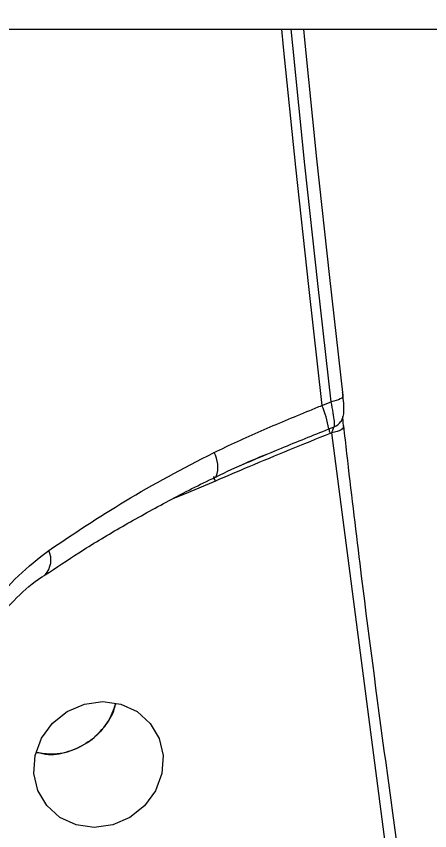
# Model space of a CAD drawing. Header units: millimetres. Extents: x -7720 to 6073, y -7402 to 5433.
# Drawn here: x 1677.7 to 1705.8, y -617.1 to -561.7 of the extents above; entities that cross this region are included whole.
import ezdxf

# ---------------------------------------------------------------- set-up
doc = ezdxf.new("R2010")
doc.units = ezdxf.units.MM
for name, color, linetype in [('DIKOM_ОБЪЕКТ', 7, 'Continuous'), ('DIKOM_РАЗМЕР_ЗОНА', 7, 'Continuous'), ('DIKOM_РАЗМЕР_ОБЪЕКТА', 7, 'Continuous')]:
    doc.layers.add(name, color=color, linetype=linetype)
doc.styles.add('style1', font='arial.ttf', dxfattribs={"width": 0.8})
doc.dimstyles.new('1-50', dxfattribs={"dimtxt": 300, "dimasz": 200, "dimexe": 100, "dimexo": 0, "dimgap": 100, "dimtad": 1, "dimtxsty": 'style1', "dimcen": 200, "dimclrd": 7, "dimclre": 7, "dimclrt": 7, "dimadec": 1, "dimazin": 2, "dimtfac": 1, "dimtmove": 0, "dimatfit": 2, "dimfxl": 0, "dimlwd": 25, "dimlwe": 18, "dimarcsym": 0})

# ---------------------------------------------------------------- blocks, each defined once
blk = doc.blocks.new('*D1')
at = {"layer": 'Defpoints', "color": 0, "transparency": 16777216}
for p in [(-3938.714, 77.288), (4572.676, -275.211), (4572.676, -6577.897)]:
    blk.add_point(p, dxfattribs=at)
at = {"layer": 'DIKOM_РАЗМЕР_ОБЪЕКТА', "color": 7, "lineweight": 18, "transparency": 16777216}
for p, q in [((-3938.714, 77.288), (-3938.714, -6677.897)), ((4572.676, -275.211), (4572.676, -6677.897))]:
    blk.add_line(p, q, dxfattribs=at)
at = {"layer": 'DIKOM_РАЗМЕР_ОБЪЕКТА', "color": 7, "lineweight": 25, "transparency": 16777216}
blk.add_line((-3738.714, -6577.897), (4372.676, -6577.897), dxfattribs=at)
at = {"layer": 'DIKOM_РАЗМЕР_ОБЪЕКТА', "color": 7, "transparency": 16777216}
for points in [[(-3738.714, -6544.563), (-3738.714, -6611.23), (-3938.714, -6577.897)], [(4372.676, -6544.563), (4372.676, -6611.23), (4572.676, -6577.897)]]:
    blk.add_solid(points, dxfattribs=at)
at = {"layer": 'DIKOM_РАЗМЕР_ОБЪЕКТА', "color": 7, "transparency": 16777216, "insert": (316.981, -6324.725), "char_height": 300, "attachment_point": 5, "style": 'style1'}
blk.add_mtext('8500', dxfattribs=at)
blk = doc.blocks.new('*D2')
at = {"layer": 'Defpoints', "color": 0, "transparency": 16777216}
for p in [(-2365.162, 5433.022), (-7269.562, -6016.09), (1800.959, -6016.09)]:
    blk.add_point(p, dxfattribs=at)
at = {"layer": 'DIKOM_РАЗМЕР_ЗОНА', "color": 7, "lineweight": 18, "transparency": 16777216}
for p, q in [((-2365.162, 5433.022), (-7369.562, 5433.022)), ((1800.959, -6016.09), (-7369.562, -6016.09))]:
    blk.add_line(p, q, dxfattribs=at)
at = {"layer": 'DIKOM_РАЗМЕР_ЗОНА', "color": 7, "lineweight": 25, "transparency": 16777216}
blk.add_line((-7269.562, 5233.022), (-7269.562, -5816.09), dxfattribs=at)
at = {"layer": 'DIKOM_РАЗМЕР_ЗОНА', "color": 7, "transparency": 16777216}
for points in [[(-7302.895, 5233.022), (-7236.229, 5233.022), (-7269.562, 5433.022)], [(-7302.895, -5816.09), (-7236.229, -5816.09), (-7269.562, -6016.09)]]:
    blk.add_solid(points, dxfattribs=at)
at = {"layer": 'DIKOM_РАЗМЕР_ЗОНА', "color": 7, "transparency": 16777216, "insert": (-7522.734, -291.534), "char_height": 300, "attachment_point": 5, "rotation": 90, "style": 'style1'}
blk.add_mtext('11500', dxfattribs=at)
blk = doc.blocks.new('*D3')
at = {"layer": 'Defpoints', "color": 0, "transparency": 16777216}
for p in [(-5938.714, -432.437), (6072.676, -1006.937), (6072.676, -7302.437)]:
    blk.add_point(p, dxfattribs=at)
at = {"layer": 'DIKOM_РАЗМЕР_ЗОНА', "color": 7, "lineweight": 18, "transparency": 16777216}
for p, q in [((-5938.714, -432.437), (-5938.714, -7402.437)), ((6072.676, -1006.937), (6072.676, -7402.437))]:
    blk.add_line(p, q, dxfattribs=at)
at = {"layer": 'DIKOM_РАЗМЕР_ЗОНА', "color": 7, "lineweight": 25, "transparency": 16777216}
blk.add_line((-5738.714, -7302.437), (5872.676, -7302.437), dxfattribs=at)
at = {"layer": 'DIKOM_РАЗМЕР_ЗОНА', "color": 7, "transparency": 16777216}
for points in [[(-5738.714, -7269.103), (-5738.714, -7335.77), (-5938.714, -7302.437)], [(5872.676, -7269.103), (5872.676, -7335.77), (6072.676, -7302.437)]]:
    blk.add_solid(points, dxfattribs=at)
at = {"layer": 'DIKOM_РАЗМЕР_ЗОНА', "color": 7, "transparency": 16777216, "insert": (66.981, -7049.265), "char_height": 300, "attachment_point": 5, "style": 'style1'}
blk.add_mtext('12000', dxfattribs=at)

msp = doc.modelspace()

# ---------------------------------------------------------------- linework, layer by layer
at = {"layer": 'DIKOM_ОБЪЕКТ', "color": 7, "linetype": 'Continuous', "lineweight": 15}
for p, q in [((672.848, -562.594), (1872.848, -562.594)), ((1698.472, -588.19), (1699.099, -587.94)), ((1699.804, -589.218), (1699.757, -589.293)), ((1698.937, -589.793), (1699.31, -589.645)), ((1699.934, -589.588), (1699.946, -589.631)), ((1699.146, -590.051), (1699.028, -590.098)), ((1703.905, -626.535), (1699.146, -590.051)), ((1691.226, -593.337), (1689.121, -594.218)), ((1689.121, -594.218), (1688.376, -594.514))]:
    msp.add_line(p, q, dxfattribs=at)
at = {"layer": 'DIKOM_ОБЪЕКТ', "color": 7, "linetype": 'Continuous', "lineweight": 15, "flags": 128}
for points in [[(1695.715, -562.594), (1695.838, -563.832), (1696.676, -571.988), (1697.554, -580.108), (1698.472, -588.19)], [(1699.099, -587.94), (1698.187, -579.898), (1697.314, -571.818), (1696.48, -563.703), (1696.369, -562.594)], [(1697.205, -562.594), (1697.279, -563.329), (1698.111, -571.426), (1698.982, -579.488), (1699.892, -587.512)], [(1699.892, -587.512), (1699.903, -587.569), (1699.877, -587.629), (1699.816, -587.691), (1699.722, -587.751), (1699.598, -587.808), (1699.45, -587.86), (1699.281, -587.904), (1699.099, -587.94)], [(1699.946, -589.631), (1699.946, -589.651), (1699.922, -589.718), (1699.862, -589.785), (1699.769, -589.85), (1699.645, -589.912), (1699.497, -589.967), (1699.328, -590.014), (1699.146, -590.051)], [(1691.226, -593.337), (1691.197, -593.264), (1691.171, -593.198), (1691.15, -593.141), (1691.135, -593.095), (1691.125, -593.061), (1691.121, -593.04), (1691.124, -593.033), (1691.133, -593.04)], [(1687.669, -612.01), (1687.587, -613.228), (1687.155, -614.395), (1686.407, -615.419), (1685.405, -616.215), (1684.231, -616.719), (1682.978, -616.891), (1681.748, -616.716), (1680.642, -616.209), (1679.748, -615.411), (1679.139, -614.385), (1678.865, -613.217), (1678.948, -611.999), (1679.38, -610.831), (1680.127, -609.808), (1681.129, -609.012), (1682.304, -608.507), (1683.557, -608.336), (1684.786, -608.51), (1685.893, -609.018), (1686.787, -609.816), (1687.395, -610.841), (1687.669, -612.01)]]:
    msp.add_lwpolyline(points, dxfattribs=at)
at = {"layer": 'DIKOM_ОБЪЕКТ', "color": 7, "linetype": 'Continuous', "lineweight": 15}
for centre, radius, start, end in [((1692.478, -590.798), 6.537, 8.8446, 23.5155), ((1698.956, -588.735), 0.976, 291.2178, 325.0973), ((1700.287, -589.556), 1.371, 189.9748, 203.2992), ((1689.424, -592.379), 1.968, 340.7101, 30.0645), ((1678.562, -598.699), 1.469, 316.497, 26.2335)]:
    msp.add_arc(centre, radius, start, end, dxfattribs=at)
for points, knots in [([(1699.801, -589.216), (1699.831, -589.16), (1699.895, -589.037), (1699.941, -588.839), (1699.972, -588.574), (1699.965, -588.194), (1699.925, -587.71), (1699.885, -587.401), (1699.875, -587.318)], [0, 0, 0, 0, 0.087612, 0.189509, 0.317367, 0.594706, 0.891273, 1, 1, 1, 1]), ([(1691.127, -591.393), (1692.187, -590.893), (1694.316, -589.891), (1696.811, -588.878), (1698.2, -588.303), (1698.472, -588.19)], [0, 0, 0, 0, 0.443903, 0.891112, 1, 1, 1, 1]), ([(1699.31, -589.645), (1699.314, -589.631), (1699.335, -589.568), (1699.33, -589.3), (1699.255, -588.719), (1699.151, -588.199), (1699.099, -587.94)], [0, 0, 0, 0, 0.081403, 0.385802, 0.693746, 1, 1, 1, 1]), ([(1699.868, -589.076), (1699.867, -589.081), (1699.861, -589.102), (1699.845, -589.13), (1699.832, -589.151)], [0, 0, 0, 0, 0.211223, 1, 1, 1, 1]), ([(1699.948, -589.631), (1699.943, -589.588), (1699.921, -589.411), (1699.905, -589.177), (1699.9, -589), (1699.904, -588.936), (1699.903, -588.943), (1699.903, -588.944)], [0, 0, 0, 0, 0.1207032, 0.4984875, 0.7749829, 0.9529775, 1, 1, 1, 1]), ([(1692.933, -592.266), (1693.86, -591.873), (1695.851, -591.027), (1697.862, -590.223), (1698.937, -589.793)], [0, 0, 0, 0, 0.4655159, 1, 1, 1, 1]), ([(1699.146, -590.051), (1699.164, -589.989), (1699.2, -589.867), (1699.256, -589.727), (1699.292, -589.663), (1699.307, -589.647), (1699.31, -589.645)], [0, 0, 0, 0, 0.334457, 0.654955, 0.951704, 1, 1, 1, 1]), ([(1699.934, -589.588), (1700.006, -590.212), (1700.363, -593.333), (1701.807, -605.51), (1703.423, -617.019), (1704.69, -626.043)], [0, 0, 0, 0, 0.051224, 0.256127, 1, 1, 1, 1]), ([(1699.028, -590.098), (1697.177, -590.844), (1694.566, -591.898), (1691.979, -593.012), (1691.226, -593.337)], [0, 0, 0, 0, 0.708825, 1, 1, 1, 1]), ([(1679.88, -598.05), (1681.573, -596.918), (1685.009, -594.621), (1689.022, -592.454), (1691.115, -591.399), (1691.127, -591.393)], [0, 0, 0, 0, 0.491391, 0.997064, 1, 1, 1, 1]), ([(1691.284, -593.04), (1691.956, -592.713), (1693.071, -592.169), (1694.25, -591.697), (1694.719, -591.509)], [0, 0, 0, 0, 0.6017855, 1, 1, 1, 1]), ([(1679.64, -599.72), (1680.395, -599.214), (1682.003, -598.135), (1684.701, -596.509), (1687.676, -594.859), (1689.887, -593.698), (1691.129, -593.113), (1691.286, -593.039)], [0, 0, 0, 0, 0.218352, 0.465315, 0.714116, 0.964038, 1, 1, 1, 1]), ([(1685.849, -632.516), (1684.758, -632.738), (1682.531, -633.19), (1680.546, -633.065), (1678.775, -632.774), (1677.217, -632.322), (1675.425, -631.297), (1673.988, -629.947), (1673.004, -628.525), (1672.286, -627.01), (1671.679, -625.243), (1671.157, -622.72), (1670.942, -619.775), (1670.984, -617.168), (1671.205, -614.474), (1671.733, -611.376), (1672.719, -607.966), (1674.123, -604.715), (1675.847, -601.965), (1677.769, -599.702), (1679.172, -598.604), (1679.88, -598.05)], [0, 0, 0, 0, 0.0713182, 0.1455335, 0.1511414, 0.2166827, 0.2835491, 0.3372081, 0.391821, 0.4251653, 0.4591146, 0.5134565, 0.5679405, 0.604074, 0.6411268, 0.7022445, 0.7649107, 0.8302378, 0.8968699, 0.9479876, 1, 1, 1, 1]), ([(1672.856, -627.071), (1672.78, -626.955), (1672.54, -626.594), (1672.187, -625.804), (1671.816, -624.728), (1671.527, -623.541), (1671.31, -622.232), (1671.172, -620.787), (1671.117, -619.196), (1671.154, -617.472), (1671.3, -615.62), (1671.582, -613.67), (1672.027, -611.585), (1672.675, -609.408), (1673.565, -607.181), (1674.705, -605.007), (1676.086, -602.984), (1677.674, -601.262), (1678.862, -600.176), (1679.564, -599.763), (1679.635, -599.721)], [0, 0, 0, 0, 0.024284, 0.075946, 0.122113, 0.164732, 0.205047, 0.247492, 0.291561, 0.339965, 0.393167, 0.450876, 0.514075, 0.587081, 0.664669, 0.747381, 0.83178, 0.913274, 0.991151, 1, 1, 1, 1]), ([(1684.414, -608.503), (1684.262, -608.928), (1683.943, -609.817), (1682.914, -610.918), (1681.591, -611.674), (1680.234, -612.002), (1679.413, -611.855), (1679.075, -611.795)], [0, 0, 0, 0, 0.198423, 0.415062, 0.631707, 0.848344, 1, 1, 1, 1]), ([(1679.077, -611.785), (1679.335, -611.844), (1680.069, -612.01), (1681.356, -611.752), (1682.733, -611.072), (1683.775, -609.977), (1684.351, -609.056), (1684.411, -608.54), (1684.415, -608.503)], [0, 0, 0, 0, 0.117279, 0.33372, 0.55017, 0.766612, 0.983069, 1, 1, 1, 1])]:
    msp.add_open_spline(points, degree=3, knots=knots, dxfattribs=at)

# ---------------------------------------------------------------- dimensions: what is measured, and where the dimension line sits
at = {"layer": 'DIKOM_РАЗМЕР_ЗОНА'}
dim = msp.add_linear_dim(base=(-7269.562, -6016.09), p1=(-2365.162, 5433.022), p2=(1800.959, -6016.09), angle=90, text='11500', dimstyle='1-50', dxfattribs=at)
dim.commit()
dim.dimension.update_dxf_attribs({"geometry": '*D2', "text_midpoint": (-7269.562, -291.534), "dimtype": 160})
dim = msp.add_linear_dim(base=(6072.676, -7302.437), p1=(-5938.714, -432.437), p2=(6072.676, -1006.937), text='12000', dimstyle='1-50', dxfattribs=at)
dim.commit()
dim.dimension.update_dxf_attribs({"geometry": '*D3', "text_midpoint": (66.981, -7302.437), "dimtype": 160})
at = {"layer": 'DIKOM_РАЗМЕР_ОБЪЕКТА'}
dim = msp.add_linear_dim(base=(4572.676, -6577.897), p1=(-3938.714, 77.288), p2=(4572.676, -275.211), text='8500', dimstyle='1-50', dxfattribs=at)
dim.commit()
dim.dimension.update_dxf_attribs({"geometry": '*D1', "text_midpoint": (316.981, -6577.897), "dimtype": 160})

doc.saveas('drawing.dxf')
